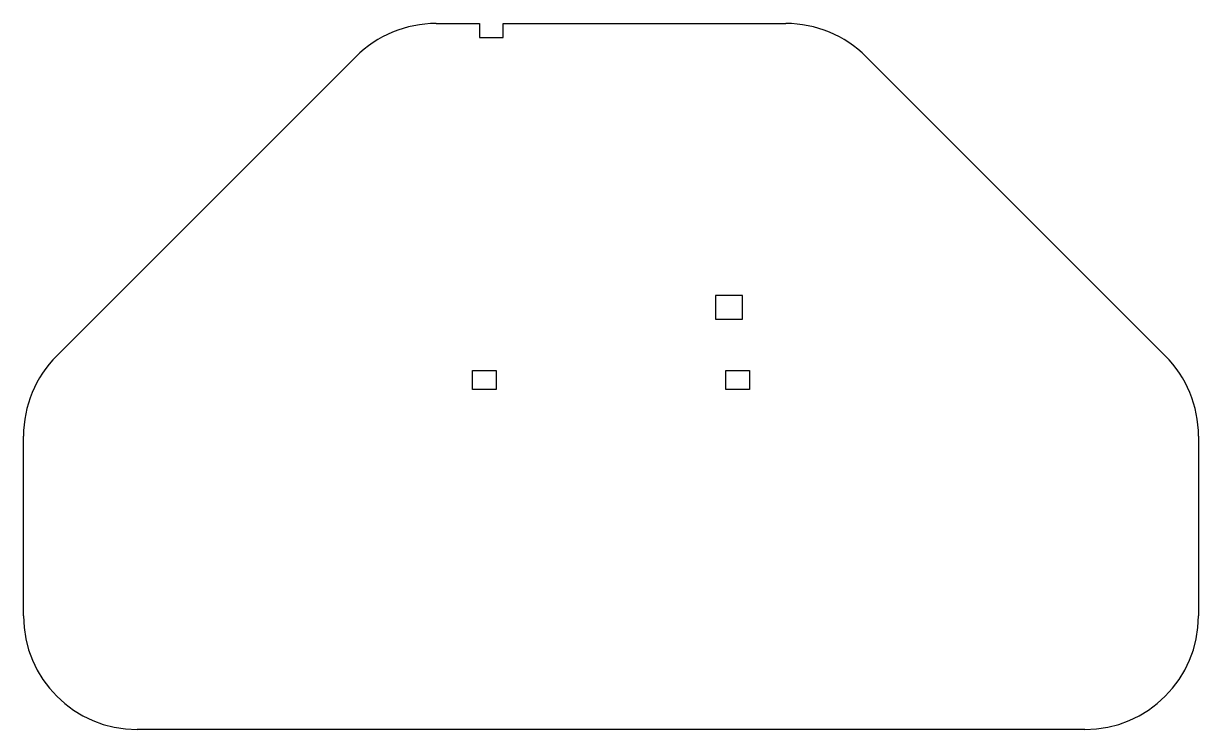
# Model space of a CAD drawing. Header units: millimetres. Extents: x 5 to 264, y 3 to 159.
import ezdxf

# ---------------------------------------------------------------- set-up
doc = ezdxf.new("R2010")
doc.units = ezdxf.units.MM
doc.layers.add('CUT', color=7, linetype='Continuous', lineweight=25)

msp = doc.modelspace()

# ---------------------------------------------------------------- linework, layer by layer
at = {"layer": 'CUT', "color": 3}
for p, q in [((95.93, 158.85), (105.47, 158.85)), ((105.47, 158.85), (105.47, 155.75)), ((110.67, 155.75), (110.67, 158.85)), ((110.67, 158.85), (172.95, 158.85)), ((105.47, 155.75), (110.67, 155.75)), ((12.4, 85.67), (78.26, 151.53)), ((190.62, 151.53), (256.48, 85.67)), ((157.42, 98.95), (157.42, 93.75)), ((163.42, 98.95), (157.42, 98.95)), ((163.42, 93.75), (163.42, 98.95)), ((157.42, 93.75), (163.42, 93.75)), ((103.93, 82.45), (109.13, 82.45)), ((103.93, 78.25), (103.93, 82.45)), ((109.13, 82.45), (109.13, 78.25)), ((159.76, 82.45), (164.96, 82.45)), ((159.76, 78.25), (159.76, 82.45)), ((164.96, 82.45), (164.96, 78.25)), ((109.13, 78.25), (103.93, 78.25)), ((164.96, 78.25), (159.76, 78.25)), ((5.08, 28.35), (5.08, 67.99)), ((263.8, 67.99), (263.8, 28.35)), ((238.8, 3.35), (30.08, 3.35))]:
    msp.add_line(p, q, dxfattribs=at)
for centre, start, end in [((95.93, 133.85), 90, 135), ((172.95, 133.85), 45, 90), ((30.08, 67.99), 135, 180), ((238.8, 67.99), 0, 45), ((30.08, 28.35), 180, 270), ((238.8, 28.35), 270, 0)]:
    msp.add_arc(centre, 25, start, end, dxfattribs=at)

doc.saveas('drawing.dxf')
